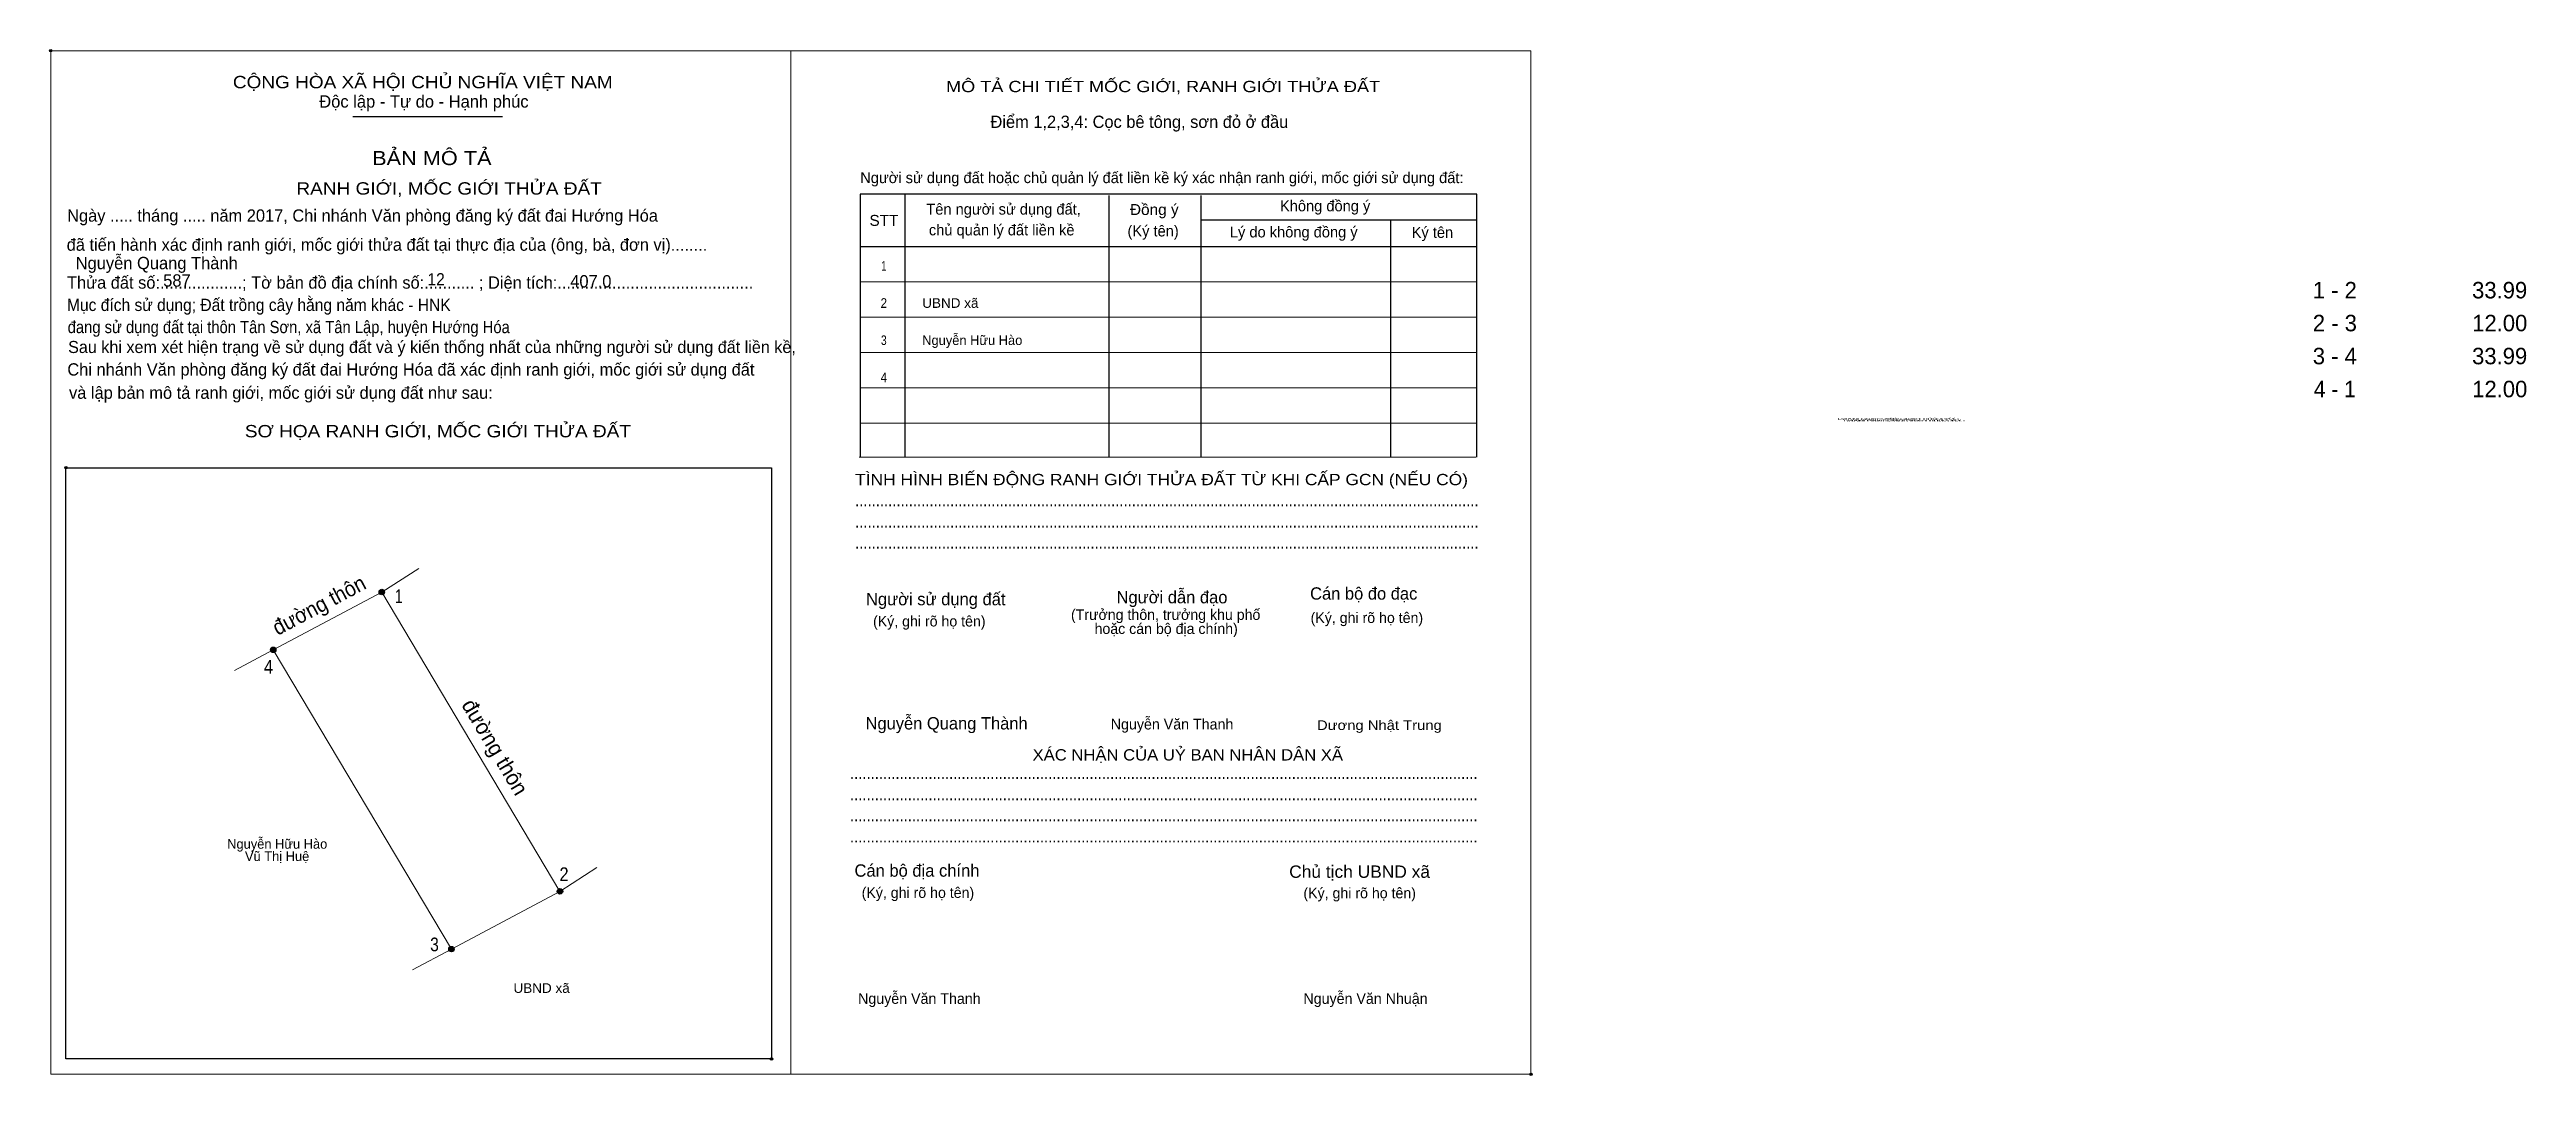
# Model space of a CAD drawing. Header units: metres. Extents: x 548236 to 548478, y 1837776 to 1837876.
import ezdxf
from ezdxf.enums import TextEntityAlignment as Align

# ---------------------------------------------------------------- set-up
doc = ezdxf.new("R2010")
doc.units = ezdxf.units.M
doc.header["$LTSCALE"] = 0.48
doc.header["$PDMODE"] = 32
doc.header["$PDSIZE"] = 0.24
for name, color, linetype, lineweight in [('1', 7, 'Continuous', 25), ('10', 7, 'Continuous', 13), ('11', 7, 'Continuous', 25), ('2', 7, 'Continuous', 13), ('27', 7, 'Continuous', 13)]:
    doc.layers.add(name, color=color, linetype=linetype, lineweight=lineweight)
for name, color, linetype in [('36', 7, 'Continuous'), ('52', 7, 'Continuous'), ('6', 7, 'Continuous'), ('60', 7, 'Continuous'), ('9', 7, 'Continuous')]:
    doc.layers.add(name, color=color, linetype=linetype)

msp = doc.modelspace()

# ---------------------------------------------------------------- hatches: boundary and pattern name
at = {"layer": '11'}
for points in [[(548268.8881, 1837822.95, 1), (548268.3519, 1837822.95, 1)], [(548258.2981, 1837817.31, 1), (548257.7619, 1837817.31, 1)], [(548286.2781, 1837793.74, 1), (548285.7419, 1837793.74, 1)], [(548275.6881, 1837788.1, 1), (548275.1519, 1837788.1, 1)], [(548275.6881, 1837788.1, 1), (548275.1519, 1837788.1, 1)]]:
    msp.add_hatch(color=256, dxfattribs=at).paths.add_polyline_path(points)

# ---------------------------------------------------------------- linework, layer by layer
at = {"layer": '1'}
for p, q in [((548265.8, 1837869.38), (548280.41, 1837869.38)), ((548319.65, 1837861.77), (548319.65, 1837836.11)), ((548339.57, 1837861.66), (548339.57, 1837836.11)), ((548348.56, 1837861.66), (548348.56, 1837836.11)), ((548348.56, 1837859.28), (548375.49, 1837859.28)), ((548367.06, 1837859.28), (548367.06, 1837836.11)), ((548315.32, 1837856.67), (548375.49, 1837856.67))]:
    msp.add_line(p, q, dxfattribs=at)
at = {"layer": '1', "lineweight": 13}
for p, q in [((548315.32, 1837853.22), (548375.49, 1837853.22)), ((548315.32, 1837849.78), (548375.49, 1837849.78)), ((548315.32, 1837846.33), (548375.49, 1837846.33)), ((548315.32, 1837842.89), (548375.49, 1837842.89)), ((548315.32, 1837839.44), (548375.49, 1837839.44)), ((548315.22, 1837836.11), (548375.39, 1837836.11))]:
    msp.add_line(p, q, dxfattribs=at)
at = {"layer": '1'}
msp.add_lwpolyline([(548375.49, 1837836.11), (548375.49, 1837861.77), (548315.32, 1837861.77), (548315.32, 1837836.11)], dxfattribs=at)
msp.add_lwpolyline([(548237.8, 1837835.09), (548306.65, 1837835.09), (548306.65, 1837777.38), (548237.8, 1837777.38)], close=True, dxfattribs=at)
for p in [(548236.32, 1837875.78), (548237.8, 1837835.09), (548306.65, 1837777.38), (548380.77, 1837775.89)]:
    msp.add_point(p, dxfattribs=at)
at = {"layer": '10'}
msp.add_line((548258.03, 1837817.31), (548268.62, 1837822.95), dxfattribs=at)
msp.add_lwpolyline([(548275.42, 1837788.1), (548258.03, 1837817.31), (548268.62, 1837822.95), (548286.01, 1837793.74)], close=True, dxfattribs=at)
at = {"layer": '11'}
for centre in [(548268.62, 1837822.95), (548258.03, 1837817.31), (548286.01, 1837793.74), (548275.42, 1837788.1), (548275.42, 1837788.1)]:
    msp.add_circle(centre, 0.2681, dxfattribs=at)
at = {"layer": '2'}
for points in [[(548236.32, 1837875.78), (548308.54, 1837875.78), (548308.54, 1837775.89), (548236.32, 1837775.89)], [(548308.54, 1837875.78), (548380.76, 1837875.78), (548380.76, 1837775.89), (548308.54, 1837775.89)], [(548308.54, 1837875.78), (548380.76, 1837875.78), (548380.76, 1837775.89), (548308.54, 1837775.89)]]:
    msp.add_lwpolyline(points, close=True, dxfattribs=at)
at = {"layer": '27'}
for p, q in [((548268.62, 1837822.95), (548272.24, 1837825.26)), ((548258.03, 1837817.31), (548254.24, 1837815.29)), ((548286.01, 1837793.74), (548289.62, 1837796.06)), ((548275.42, 1837788.1), (548271.63, 1837786.08))]:
    msp.add_line(p, q, dxfattribs=at)

# ---------------------------------------------------------------- texts
at = {"layer": '1'}
for s, height, width, p in [('CỘNG HÒA XÃ HỘI CHỦ NGHĨA VIỆT NAM', 1.205, 1.15, (548254.09, 1837872.12)), ('RANH GIỚI, MỐC GIỚI THỬA ĐẤT', 1.206, 1.15, (548260.29, 1837861.74)), ('STT', 1.068, 1.05, (548316.21, 1837858.69)), ('Đồng ý', 1.068, 1.05, (548341.63, 1837859.75)), ('Mục đích sử dụng; Đất trồng cây hằng năm khác - HNK', 1.197, 0.95, (548237.9, 1837850.38)), ('đang sử dụng đất tại thôn Tân Sơn, xã Tân Lập, huyện Hướng Hóa', 1.197, 0.9, (548237.97, 1837848.22)), ('SƠ HỌA RANH GIỚI, MỐC GIỚI THỬA ĐẤT', 1.206, 1.15, (548255.26, 1837838.05)), ('RANH GIỚI, MỐC GIỚI THỬA ĐẤT', 0.151, 3.55, (548410.68, 1837839.76)), ('RANH GIỚI, MỐC GIỚI THỬA ĐẤT', 0.151, 3.55, (548411.13, 1837839.76)), ('RANH GIỚI, MỐC GIỚI THỬA ĐẤT', 0.151, 3.55, (548411.27, 1837839.6)), ('RANH GIỚI, MỐC GIỚI THỬA ĐẤT', 0.151, 3.55, (548411.72, 1837839.6)), ('TÌNH HÌNH BIẾN ĐỘNG RANH GIỚI THỬA ĐẤT TỪ KHI CẤP GCN (NẾU CÓ)', 1.102, 1.15, (548314.81, 1837833.38)), ('.......................................................................................................................................................', 1.205, 0.9, (548314.81, 1837831.32)), ('.......................................................................................................................................................', 1.205, 0.9, (548314.81, 1837829.25)), ('.......................................................................................................................................................', 1.205, 0.9, (548314.81, 1837827.18)), ('Dương Nhật Trung', 0.9382, 1.15, (548359.88, 1837809.49)), ('........................................................................................................................................................', 1.205, 0.9, (548314.31, 1837804.7)), ('........................................................................................................................................................', 1.205, 0.9, (548314.31, 1837802.63)), ('........................................................................................................................................................', 1.205, 0.9, (548314.31, 1837800.57)), ('........................................................................................................................................................', 1.205, 0.9, (548314.31, 1837798.51)), ('Chủ tịch UBND xã', 1.206, 1.05, (548357.17, 1837795.06))]:
    msp.add_text(s, height=height, dxfattribs=dict(at, width=width)).set_placement(p)
for s, height, width, p in [('MÔ TẢ CHI TIẾT MỐC GIỚI, RANH GIỚI THỬA ĐẤT', 1.102, 1.2, (548344.865, 1837871.74)), ('BẢN MÔ TẢ', 1.378, 1.15, (548273.505, 1837864.62)), ('XÁC NHẬN CỦA UỶ BAN NHÂN DÂN XÃ', 1.103, 1.1, (548347.275, 1837806.51))]:
    msp.add_text(s, height=height, dxfattribs=dict(at, width=width)).set_placement(p, align=Align.CENTER)
for s, height, p in [('Độc lập - Tự do - Hạnh phúc', 1.205, (548262.52, 1837870.23)), ('Điểm 1,2,3,4: Cọc bê tông, sơn đỏ ở đầu', 1.197, (548328.02, 1837868.25)), ('Người sử dụng đất hoặc chủ quản lý đất liền kề ký xác nhận ranh giới, mốc giới sử dụng đất:', 1.068, (548315.31, 1837862.86)), ('Không đồng ý', 1.068, (548356.27, 1837860.11)), ('Ngày ..... tháng ..... năm 2017, Chi nhánh Văn phòng đăng ký đất đai Hướng Hóa', 1.197, (548237.92, 1837859.1)), ('Tên người sử dụng đất,', 1.068, (548321.76, 1837859.79)), ('chủ quản lý đất liền kề', 1.068, (548322.01, 1837857.76)), ('(Ký tên)', 1.068, (548341.39, 1837857.66)), ('Lý do không đồng ý', 1.068, (548351.38, 1837857.56)), ('Ký tên', 1.068, (548369.12, 1837857.52)), (' đã tiến hành xác định ranh giới, mốc giới thửa đất tại thực địa của (ông, bà, đơn vị)........', 1.197, (548237.43, 1837856.26)), ('Thửa đất số:..................; Tờ bản đồ địa chính số:........... ; Diện tích:...........................................', 1.197, (548237.9, 1837852.56)), ('Sau khi xem xét hiện trạng về sử dụng đất và ý kiến thống nhất của những người sử dụng đất liền kề,', 1.178, (548238.01, 1837846.28)), ('Chi nhánh Văn phòng đăng ký đất đai Hướng Hóa đã xác định ranh giới, mốc giới sử dụng đất', 1.197, (548237.94, 1837844.08)), (' và lập bản mô tả ranh giới, mốc giới sử dụng đất như sau:', 1.197, (548237.66, 1837841.81)), ('Người sử dụng đất', 1.206, (548315.87, 1837821.66)), ('Người dẫn đạo', 1.205, (548340.32, 1837821.85)), ('Cán bộ đo đạc', 1.203, (548359.21, 1837822.21)), ('(Ký, ghi rõ họ tên)', 1.033, (548316.56, 1837819.59)), ('(Ký, ghi rõ họ tên)', 1.033, (548359.26, 1837819.93)), ('Nguyễn Văn Thanh', 1.038, (548339.76, 1837809.54)), ('Cán bộ địa chính', 1.206, (548314.75, 1837795.17)), ('(Ký, ghi rõ họ tên)', 1.033, (548315.45, 1837793.1)), ('(Ký, ghi rõ họ tên)', 1.033, (548358.56, 1837793.06)), ('Nguyễn Văn Thanh', 1.038, (548315.1, 1837782.76)), ('Nguyễn Văn Nhuận', 1.038, (548358.56, 1837782.76))]:
    msp.add_text(s, height=height, dxfattribs=at).set_placement(p)
for s, p in [('(Trưởng thôn, trưởng khu phố', (548345.115, 1837820.23)), ('hoặc cán bộ địa chính)', (548345.165, 1837818.86))]:
    msp.add_text(s, height=1.033, dxfattribs=at).set_placement(p, align=Align.CENTER)
at = {"layer": '10', "width": 0.95}
msp.add_text('đường thôn', height=1.5, rotation=28.039, dxfattribs=at).set_placement((548258.46, 1837818.67))
at = {"layer": '10'}
msp.add_text('đường thôn', height=1.5, rotation=300.767, dxfattribs=at).set_placement((548276.35, 1837811.94))
at = {"layer": '36'}
for s, p in [('Nguyễn Hữu Hào', (548258.42, 1837797.9)), ('Vũ Thị Huệ', (548258.41, 1837796.7))]:
    msp.add_text(s, height=0.9382, dxfattribs=at).set_placement(p, align=Align.CENTER)
at = {"layer": '36', "width": 1.05}
msp.add_text('UBND xã', height=0.9382, dxfattribs=at).set_placement((548284.22, 1837783.83), align=Align.CENTER)
at = {"layer": '52'}
for s, p in [('1 - 2', (548459.205, 1837851.61)), ('33.99', (548475.29, 1837851.61)), ('2 - 3', (548459.21, 1837848.4)), ('12.00', (548475.3, 1837848.4)), ('3 - 4', (548459.205, 1837845.18)), ('33.99', (548475.29, 1837845.18)), ('12.00', (548475.3, 1837841.96))]:
    msp.add_text(s, height=1.608, dxfattribs=at).set_placement(p, align=Align.CENTER)
at = {"layer": '52', "width": 0.95}
msp.add_text('4 - 1', height=1.608, dxfattribs=at).set_placement((548459.205, 1837841.96), align=Align.CENTER)
at = {"layer": '6'}
for s, p in [('Nguyễn Quang Thành', (548238.75, 1837854.46)), ('587', (548247.29, 1837852.76)), ('407.0', (548287.01, 1837852.68)), ('Nguyễn Quang Thành', (548315.83, 1837809.54))]:
    msp.add_text(s, height=1.202, dxfattribs=at).set_placement(p)
at = {"layer": '6', "width": 0.95}
msp.add_text('12', height=1.202, dxfattribs=at).set_placement((548273.07, 1837852.87))
at = {"layer": '60'}
for s, width, p in [('1', 0.75, (548317.615, 1837854.32)), ('2', 0.9, (548317.61, 1837850.69)), ('3', 0.8, (548317.61, 1837847.06)), ('4', 0.9, (548317.615, 1837843.43))]:
    msp.add_text(s, height=0.9382, dxfattribs=dict(at, width=width)).set_placement(p, align=Align.CENTER)
at = {"layer": '60', "width": 1.05}
msp.add_text('UBND xã', height=0.9382, dxfattribs=at).set_placement((548321.36, 1837850.69))
at = {"layer": '60'}
msp.add_text('Nguyễn Hữu Hào', height=0.9382, dxfattribs=at).set_placement((548321.36, 1837847.06))
at = {"layer": '9'}
for s, width, p in [('1', 0.75, (548270.285, 1837821.88)), ('4', 0.9, (548257.565, 1837814.99)), ('2', 0.9, (548286.405, 1837794.74)), ('3', 0.85, (548273.765, 1837787.89))]:
    msp.add_text(s, height=1.34, dxfattribs=dict(at, width=width)).set_placement(p, align=Align.CENTER)

doc.saveas('drawing.dxf')
